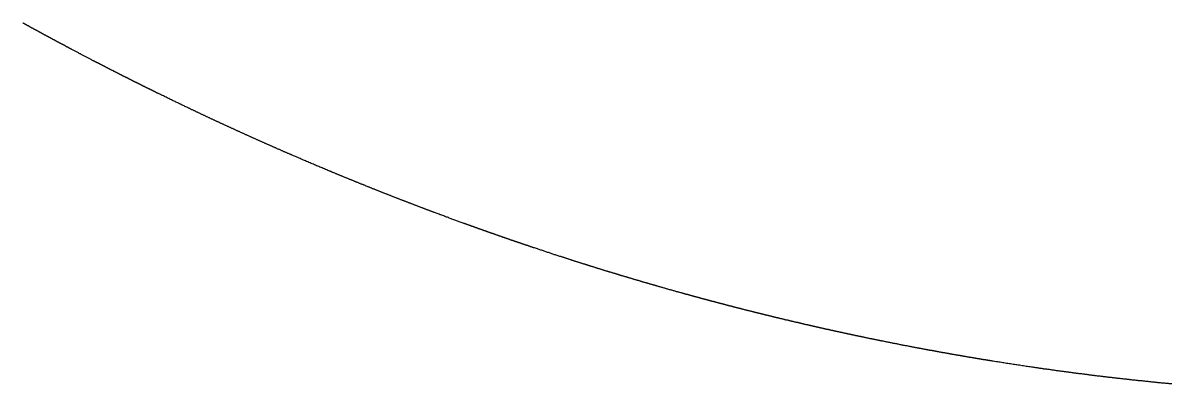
# Model space of a CAD drawing. Header units: millimetres. Extents: x 0 to 2438, y 0 to 1219.
# Drawn here: x 774.54 to 785.38, y 75.99 to 79.39 of the extents above; entities that cross this region are included whole.
import ezdxf

# ---------------------------------------------------------------- set-up
doc = ezdxf.new("R2010")
doc.units = ezdxf.units.MM
doc.layers.add('CUT', color=7, linetype='Continuous')

msp = doc.modelspace()

# ---------------------------------------------------------------- linework, layer by layer
at = {"layer": 'CUT'}
msp.add_lwpolyline([(785.385, 75.986), (785.377, 75.986), (785.369, 75.987), (785.361, 75.988), (785.352, 75.989), (785.344, 75.989), (785.336, 75.99), (785.328, 75.991), (785.319, 75.992), (785.311, 75.993), (785.303, 75.993), (785.295, 75.994), (785.286, 75.995), (785.278, 75.996), (785.27, 75.997), (785.261, 75.998), (785.253, 75.998), (785.245, 75.999), (785.237, 76), (785.228, 76.001), (785.22, 76.002), (785.212, 76.002), (785.204, 76.003), (785.195, 76.004), (785.187, 76.005), (785.179, 76.006), (785.171, 76.007), (785.162, 76.008), (785.154, 76.008), (785.146, 76.009), (785.138, 76.01), (785.129, 76.011), (785.121, 76.012), (785.113, 76.013), (785.104, 76.014), (785.096, 76.014), (785.088, 76.015), (785.08, 76.016), (785.071, 76.017), (785.063, 76.018), (785.055, 76.019), (785.047, 76.02), (785.038, 76.021), (785.03, 76.021), (785.022, 76.022), (785.014, 76.023), (785.005, 76.024), (784.997, 76.025), (784.989, 76.026), (784.981, 76.027), (784.972, 76.028), (784.964, 76.029), (784.956, 76.03), (784.948, 76.031), (784.939, 76.031), (784.931, 76.032), (784.923, 76.033), (784.915, 76.034), (784.906, 76.035), (784.898, 76.036), (784.89, 76.037), (784.882, 76.038), (784.873, 76.039), (784.865, 76.04), (784.857, 76.041), (784.849, 76.042), (784.84, 76.043), (784.832, 76.044), (784.824, 76.045), (784.816, 76.046), (784.807, 76.047), (784.799, 76.048), (784.791, 76.048), (784.783, 76.049), (784.774, 76.05), (784.766, 76.051), (784.758, 76.052), (784.75, 76.053), (784.741, 76.054), (784.733, 76.055), (784.725, 76.056), (784.717, 76.057), (784.708, 76.058), (784.7, 76.059), (784.692, 76.06), (784.684, 76.061), (784.675, 76.062), (784.667, 76.063), (784.659, 76.064), (784.651, 76.065), (784.642, 76.066), (784.634, 76.067), (784.626, 76.068), (784.618, 76.069), (784.609, 76.07), (784.601, 76.071), (784.593, 76.073), (784.585, 76.074), (784.576, 76.075), (784.568, 76.076), (784.56, 76.077), (784.552, 76.078), (784.544, 76.079), (784.535, 76.08), (784.527, 76.081), (784.519, 76.082), (784.511, 76.083), (784.502, 76.084), (784.494, 76.085), (784.486, 76.086), (784.478, 76.087), (784.469, 76.088), (784.461, 76.089), (784.453, 76.09), (784.445, 76.092), (784.436, 76.093), (784.428, 76.094), (784.42, 76.095), (784.412, 76.096), (784.404, 76.097), (784.395, 76.098), (784.387, 76.099), (784.379, 76.1), (784.371, 76.101), (784.362, 76.102), (784.354, 76.104), (784.346, 76.105), (784.338, 76.106), (784.329, 76.107), (784.321, 76.108), (784.313, 76.109), (784.305, 76.11), (784.297, 76.111), (784.288, 76.113), (784.28, 76.114), (784.272, 76.115), (784.264, 76.116), (784.255, 76.117), (784.247, 76.118), (784.239, 76.119), (784.231, 76.121), (784.222, 76.122), (784.214, 76.123), (784.206, 76.124), (784.198, 76.125), (784.19, 76.126), (784.181, 76.127), (784.173, 76.129), (784.165, 76.13), (784.157, 76.131), (784.148, 76.132), (784.14, 76.133), (784.132, 76.135), (784.123, 76.136), (784.116, 76.137), (784.108, 76.138), (784.1, 76.139), (784.092, 76.14), (784.083, 76.142), (784.072, 76.143), (784.059, 76.145), (784.047, 76.147), (784.034, 76.149), (784.021, 76.151), (784.009, 76.152), (783.996, 76.154), (783.984, 76.156), (783.972, 76.158), (783.96, 76.16), (783.948, 76.162), (783.935, 76.163), (783.923, 76.165), (783.911, 76.167), (783.898, 76.169), (783.886, 76.171), (783.874, 76.173), (783.862, 76.175), (783.849, 76.177), (783.837, 76.179), (783.825, 76.18), (783.812, 76.182), (783.8, 76.184), (783.788, 76.186), (783.776, 76.188), (783.764, 76.19), (783.752, 76.192), (783.739, 76.194), (783.725, 76.196), (783.712, 76.198), (783.699, 76.2), (783.69, 76.202), (783.683, 76.203), (783.679, 76.203), (783.676, 76.204), (783.673, 76.204), (783.67, 76.205), (783.666, 76.206), (783.662, 76.206), (783.657, 76.207), (783.653, 76.208), (783.649, 76.208), (783.645, 76.209), (783.641, 76.21), (783.637, 76.21), (783.633, 76.211), (783.629, 76.212), (783.625, 76.212), (783.621, 76.213), (783.617, 76.214), (783.612, 76.214), (783.608, 76.215), (783.604, 76.216), (783.6, 76.216), (783.596, 76.217), (783.592, 76.218), (783.588, 76.218), (783.584, 76.219), (783.58, 76.22), (783.576, 76.22), (783.572, 76.221), (783.568, 76.222), (783.564, 76.222), (783.56, 76.223), (783.556, 76.224), (783.551, 76.224), (783.547, 76.225), (783.543, 76.226), (783.539, 76.226), (783.535, 76.227), (783.531, 76.228), (783.527, 76.228), (783.523, 76.229), (783.519, 76.23), (783.515, 76.23), (783.511, 76.231), (783.507, 76.232), (783.503, 76.233), (783.499, 76.233), (783.495, 76.234), (783.49, 76.235), (783.486, 76.235), (783.482, 76.236), (783.478, 76.237), (783.474, 76.237), (783.47, 76.238), (783.466, 76.239), (783.462, 76.239), (783.458, 76.24), (783.454, 76.241), (783.45, 76.241), (783.446, 76.242), (783.442, 76.243), (783.438, 76.244), (783.434, 76.244), (783.43, 76.245), (783.426, 76.246), (783.421, 76.246), (783.417, 76.247), (783.413, 76.248), (783.409, 76.248), (783.405, 76.249), (783.401, 76.25), (783.397, 76.251), (783.393, 76.251), (783.389, 76.252), (783.385, 76.253), (783.381, 76.253), (783.377, 76.254), (783.373, 76.255), (783.369, 76.255), (783.365, 76.256), (783.361, 76.257), (783.356, 76.258), (783.352, 76.258), (783.348, 76.259), (783.344, 76.26), (783.34, 76.26), (783.336, 76.261), (783.332, 76.262), (783.328, 76.263), (783.324, 76.263), (783.32, 76.264), (783.316, 76.265), (783.312, 76.265), (783.308, 76.266), (783.304, 76.267), (783.3, 76.267), (783.296, 76.268), (783.292, 76.269), (783.287, 76.27), (783.283, 76.27), (783.279, 76.271), (783.275, 76.272), (783.271, 76.273), (783.267, 76.273), (783.263, 76.274), (783.259, 76.275), (783.255, 76.275), (783.251, 76.276), (783.247, 76.277), (783.243, 76.278), (783.239, 76.278), (783.235, 76.279), (783.231, 76.28), (783.227, 76.28), (783.223, 76.281), (783.219, 76.282), (783.214, 76.283), (783.21, 76.283), (783.206, 76.284), (783.202, 76.285), (783.198, 76.286), (783.194, 76.286), (783.19, 76.287), (783.186, 76.288), (783.182, 76.288), (783.178, 76.289), (783.174, 76.29), (783.17, 76.291), (783.166, 76.291), (783.162, 76.292), (783.158, 76.293), (783.154, 76.294), (783.15, 76.294), (783.146, 76.295), (783.141, 76.296), (783.137, 76.297), (783.133, 76.297), (783.129, 76.298), (783.125, 76.299), (783.121, 76.3), (783.117, 76.3), (783.113, 76.301), (783.109, 76.302), (783.105, 76.303), (783.101, 76.303), (783.097, 76.304), (783.093, 76.305), (783.089, 76.306), (783.085, 76.306), (783.081, 76.307), (783.077, 76.308), (783.073, 76.309), (783.069, 76.309), (783.064, 76.31), (783.06, 76.311), (783.056, 76.312), (783.052, 76.312), (783.048, 76.313), (783.044, 76.314), (783.04, 76.315), (783.036, 76.315), (783.032, 76.316), (783.028, 76.317), (783.024, 76.318), (783.02, 76.318), (783.016, 76.319), (783.012, 76.32), (783.008, 76.321), (783.004, 76.321), (783, 76.322), (782.996, 76.323), (782.992, 76.324), (782.988, 76.324), (782.983, 76.325), (782.979, 76.326), (782.975, 76.327), (782.971, 76.327), (782.967, 76.328), (782.963, 76.329), (782.959, 76.33), (782.955, 76.331), (782.951, 76.331), (782.947, 76.332), (782.943, 76.333), (782.939, 76.334), (782.935, 76.334), (782.931, 76.335), (782.927, 76.336), (782.923, 76.337), (782.92, 76.337), (782.916, 76.338), (782.911, 76.339), (782.904, 76.34), (782.896, 76.342), (782.887, 76.344), (782.878, 76.345), (782.869, 76.347), (782.861, 76.349), (782.853, 76.35), (782.845, 76.352), (782.837, 76.353), (782.829, 76.355), (782.82, 76.356), (782.812, 76.358), (782.804, 76.36), (782.796, 76.361), (782.788, 76.363), (782.779, 76.364), (782.771, 76.366), (782.763, 76.368), (782.755, 76.369), (782.747, 76.371), (782.738, 76.373), (782.73, 76.374), (782.722, 76.376), (782.714, 76.377), (782.706, 76.379), (782.698, 76.381), (782.689, 76.382), (782.681, 76.384), (782.672, 76.386), (782.663, 76.388), (782.655, 76.389), (782.648, 76.391), (782.643, 76.392), (782.639, 76.393), (782.635, 76.393), (782.632, 76.394), (782.628, 76.395), (782.624, 76.396), (782.619, 76.396), (782.615, 76.397), (782.611, 76.398), (782.607, 76.399), (782.602, 76.4), (782.598, 76.401), (782.594, 76.402), (782.59, 76.402), (782.586, 76.403), (782.582, 76.404), (782.578, 76.405), (782.573, 76.406), (782.569, 76.407), (782.565, 76.408), (782.561, 76.408), (782.557, 76.409), (782.553, 76.41), (782.549, 76.411), (782.544, 76.412), (782.54, 76.413), (782.536, 76.413), (782.532, 76.414), (782.528, 76.415), (782.524, 76.416), (782.519, 76.417), (782.515, 76.418), (782.511, 76.419), (782.507, 76.419), (782.503, 76.42), (782.499, 76.421), (782.495, 76.422), (782.49, 76.423), (782.486, 76.424), (782.482, 76.425), (782.478, 76.426), (782.474, 76.426), (782.47, 76.427), (782.466, 76.428), (782.461, 76.429), (782.457, 76.43), (782.453, 76.431), (782.449, 76.432), (782.445, 76.432), (782.441, 76.433), (782.437, 76.434), (782.432, 76.435), (782.428, 76.436), (782.424, 76.437), (782.42, 76.438), (782.416, 76.439), (782.412, 76.439), (782.407, 76.44), (782.403, 76.441), (782.399, 76.442), (782.395, 76.443), (782.391, 76.444), (782.387, 76.445), (782.383, 76.446), (782.378, 76.446), (782.374, 76.447), (782.37, 76.448), (782.366, 76.449), (782.362, 76.45), (782.358, 76.451), (782.354, 76.452), (782.349, 76.453), (782.345, 76.454), (782.341, 76.454), (782.337, 76.455), (782.333, 76.456), (782.329, 76.457), (782.325, 76.458), (782.32, 76.459), (782.316, 76.46), (782.312, 76.461), (782.308, 76.462), (782.304, 76.462), (782.3, 76.463), (782.296, 76.464), (782.291, 76.465), (782.287, 76.466), (782.283, 76.467), (782.279, 76.468), (782.275, 76.469), (782.271, 76.47), (782.267, 76.471), (782.262, 76.471), (782.258, 76.472), (782.254, 76.473), (782.25, 76.474), (782.246, 76.475), (782.242, 76.476), (782.238, 76.477), (782.233, 76.478), (782.229, 76.479), (782.225, 76.48), (782.221, 76.48), (782.217, 76.481), (782.213, 76.482), (782.209, 76.483), (782.204, 76.484), (782.2, 76.485), (782.196, 76.486), (782.192, 76.487), (782.188, 76.488), (782.184, 76.489), (782.18, 76.49), (782.176, 76.49), (782.171, 76.491), (782.167, 76.492), (782.163, 76.493), (782.159, 76.494), (782.155, 76.495), (782.151, 76.496), (782.147, 76.497), (782.142, 76.498), (782.138, 76.499), (782.134, 76.5), (782.13, 76.501), (782.126, 76.501), (782.122, 76.502), (782.118, 76.503), (782.113, 76.504), (782.109, 76.505), (782.105, 76.506), (782.101, 76.507), (782.097, 76.508), (782.093, 76.509), (782.089, 76.51), (782.085, 76.511), (782.08, 76.512), (782.076, 76.513), (782.072, 76.513), (782.068, 76.514), (782.064, 76.515), (782.06, 76.516), (782.056, 76.517), (782.051, 76.518), (782.047, 76.519), (782.043, 76.52), (782.039, 76.521), (782.035, 76.522), (782.031, 76.523), (782.027, 76.524), (782.023, 76.525), (782.018, 76.526), (782.014, 76.527), (782.01, 76.527), (782.006, 76.528), (782.002, 76.529), (781.998, 76.53), (781.994, 76.531), (781.989, 76.532), (781.985, 76.533), (781.981, 76.534), (781.977, 76.535), (781.973, 76.536), (781.969, 76.537), (781.965, 76.538), (781.961, 76.539), (781.956, 76.54), (781.952, 76.541), (781.948, 76.542), (781.944, 76.543), (781.94, 76.543), (781.936, 76.544), (781.932, 76.545), (781.927, 76.546), (781.923, 76.547), (781.919, 76.548), (781.915, 76.549), (781.911, 76.55), (781.907, 76.551), (781.903, 76.552), (781.899, 76.553), (781.894, 76.554), (781.89, 76.555), (781.886, 76.556), (781.882, 76.557), (781.878, 76.558), (781.874, 76.559), (781.87, 76.56), (781.866, 76.561), (781.862, 76.562), (781.858, 76.562), (781.853, 76.564), (781.848, 76.565), (781.843, 76.566), (781.837, 76.567), (781.831, 76.569), (781.826, 76.57), (781.82, 76.571), (781.815, 76.573), (781.809, 76.574), (781.804, 76.575), (781.798, 76.576), (781.793, 76.578), (781.787, 76.579), (781.782, 76.58), (781.776, 76.582), (781.771, 76.583), (781.765, 76.584), (781.76, 76.586), (781.754, 76.587), (781.749, 76.588), (781.743, 76.589), (781.738, 76.591), (781.732, 76.592), (781.727, 76.593), (781.721, 76.595), (781.716, 76.596), (781.711, 76.597), (781.705, 76.599), (781.699, 76.6), (781.693, 76.601), (781.687, 76.603), (781.682, 76.604), (781.677, 76.605), (781.675, 76.606), (781.673, 76.606), (781.673, 76.606), (781.672, 76.607), (781.671, 76.607), (781.67, 76.607), (781.668, 76.607), (781.666, 76.608), (781.665, 76.608), (781.664, 76.609), (781.662, 76.609), (781.661, 76.609), (781.66, 76.609), (781.658, 76.61), (781.657, 76.61), (781.655, 76.61), (781.654, 76.611), (781.653, 76.611), (781.651, 76.611), (781.65, 76.612), (781.649, 76.612), (781.647, 76.612), (781.646, 76.613), (781.645, 76.613), (781.643, 76.613), (781.642, 76.614), (781.64, 76.614), (781.639, 76.614), (781.638, 76.615), (781.636, 76.615), (781.635, 76.615), (781.634, 76.616), (781.632, 76.616), (781.631, 76.616), (781.629, 76.617), (781.628, 76.617), (781.627, 76.617), (781.625, 76.618), (781.624, 76.618), (781.623, 76.618), (781.621, 76.619), (781.62, 76.619), (781.619, 76.619), (781.617, 76.62), (781.616, 76.62), (781.614, 76.62), (781.613, 76.621), (781.612, 76.621), (781.61, 76.621), (781.609, 76.622), (781.608, 76.622), (781.606, 76.622), (781.605, 76.623), (781.603, 76.623), (781.602, 76.623), (781.601, 76.624), (781.599, 76.624), (781.598, 76.624), (781.597, 76.625), (781.595, 76.625), (781.594, 76.625), (781.593, 76.626), (781.591, 76.626), (781.59, 76.626), (781.588, 76.627), (781.587, 76.627), (781.586, 76.627), (781.584, 76.628), (781.583, 76.628), (781.582, 76.628), (781.58, 76.629), (781.579, 76.629), (781.577, 76.629), (781.576, 76.63), (781.575, 76.63), (781.573, 76.63), (781.572, 76.631), (781.571, 76.631), (781.569, 76.631), (781.568, 76.632), (781.567, 76.632), (781.565, 76.632), (781.564, 76.633), (781.562, 76.633), (781.561, 76.633), (781.56, 76.634), (781.558, 76.634), (781.557, 76.634), (781.556, 76.635), (781.554, 76.635), (781.553, 76.635), (781.551, 76.636), (781.55, 76.636), (781.549, 76.636), (781.547, 76.637), (781.546, 76.637), (781.545, 76.637), (781.543, 76.638), (781.542, 76.638), (781.541, 76.638), (781.539, 76.639), (781.538, 76.639), (781.536, 76.639), (781.535, 76.64), (781.534, 76.64), (781.532, 76.64), (781.531, 76.641), (781.53, 76.641), (781.528, 76.641), (781.527, 76.642), (781.525, 76.642), (781.524, 76.642), (781.523, 76.643), (781.521, 76.643), (781.52, 76.643), (781.519, 76.644), (781.517, 76.644), (781.516, 76.645), (781.515, 76.645), (781.513, 76.645), (781.512, 76.646), (781.51, 76.646), (781.509, 76.646), (781.508, 76.647), (781.506, 76.647), (781.505, 76.647), (781.504, 76.648), (781.502, 76.648), (781.501, 76.648), (781.499, 76.649), (781.498, 76.649), (781.497, 76.649), (781.495, 76.65), (781.494, 76.65), (781.493, 76.65), (781.491, 76.651), (781.49, 76.651), (781.489, 76.651), (781.487, 76.652), (781.486, 76.652), (781.484, 76.652), (781.483, 76.653), (781.482, 76.653), (781.48, 76.653), (781.479, 76.654), (781.478, 76.654), (781.476, 76.654), (781.475, 76.655), (781.474, 76.655), (781.472, 76.655), (781.471, 76.656), (781.469, 76.656), (781.468, 76.656), (781.467, 76.657), (781.465, 76.657), (781.464, 76.657), (781.463, 76.658), (781.461, 76.658), (781.46, 76.658), (781.458, 76.659), (781.457, 76.659), (781.456, 76.659), (781.454, 76.66), (781.453, 76.66), (781.452, 76.66), (781.45, 76.661), (781.449, 76.661), (781.448, 76.661), (781.446, 76.662), (781.445, 76.662), (781.443, 76.662), (781.442, 76.663), (781.441, 76.663), (781.439, 76.664), (781.438, 76.664), (781.437, 76.664), (781.435, 76.665), (781.434, 76.665), (781.433, 76.665), (781.431, 76.666), (781.43, 76.666), (781.428, 76.666), (781.427, 76.667), (781.426, 76.667), (781.424, 76.667), (781.423, 76.668), (781.421, 76.668), (781.42, 76.668), (781.419, 76.669), (781.418, 76.669), (781.417, 76.669), (781.415, 76.67), (781.412, 76.67), (781.407, 76.672), (781.403, 76.673), (781.398, 76.674), (781.394, 76.675), (781.39, 76.676), (781.386, 76.677), (781.382, 76.678), (781.378, 76.679), (781.374, 76.68), (781.37, 76.681), (781.366, 76.682), (781.362, 76.683), (781.357, 76.684), (781.353, 76.685), (781.349, 76.686), (781.345, 76.687), (781.341, 76.688), (781.337, 76.689), (781.333, 76.69), (781.329, 76.691), (781.325, 76.692), (781.321, 76.693), (781.317, 76.694), (781.313, 76.696), (781.308, 76.697), (781.304, 76.698), (781.3, 76.699), (781.296, 76.7), (781.292, 76.701), (781.288, 76.702), (781.284, 76.703), (781.281, 76.704), (781.278, 76.704), (781.275, 76.705), (781.273, 76.706), (781.27, 76.706), (781.268, 76.707), (781.265, 76.708), (781.262, 76.708), (781.259, 76.709), (781.257, 76.71), (781.254, 76.711), (781.251, 76.711), (781.248, 76.712), (781.246, 76.713), (781.243, 76.713), (781.24, 76.714), (781.238, 76.715), (781.235, 76.715), (781.232, 76.716), (781.229, 76.717), (781.227, 76.718), (781.224, 76.718), (781.221, 76.719), (781.218, 76.72), (781.216, 76.72), (781.213, 76.721), (781.21, 76.722), (781.208, 76.722), (781.205, 76.723), (781.202, 76.724), (781.199, 76.725), (781.197, 76.725), (781.194, 76.726), (781.191, 76.727), (781.189, 76.727), (781.186, 76.728), (781.183, 76.729), (781.18, 76.73), (781.178, 76.73), (781.175, 76.731), (781.172, 76.732), (781.17, 76.732), (781.167, 76.733), (781.164, 76.734), (781.161, 76.735), (781.159, 76.735), (781.156, 76.736), (781.153, 76.737), (781.15, 76.737), (781.148, 76.738), (781.145, 76.739), (781.142, 76.74), (781.14, 76.74), (781.137, 76.741), (781.134, 76.742), (781.131, 76.742), (781.129, 76.743), (781.126, 76.744), (781.123, 76.744), (781.121, 76.745), (781.118, 76.746), (781.115, 76.747), (781.112, 76.747), (781.11, 76.748), (781.107, 76.749), (781.104, 76.75), (781.102, 76.75), (781.099, 76.751), (781.096, 76.752), (781.093, 76.752), (781.091, 76.753), (781.088, 76.754), (781.085, 76.755), (781.082, 76.755), (781.08, 76.756), (781.077, 76.757), (781.074, 76.757), (781.072, 76.758), (781.069, 76.759), (781.066, 76.76), (781.063, 76.76), (781.061, 76.761), (781.058, 76.762), (781.055, 76.762), (781.053, 76.763), (781.05, 76.764), (781.047, 76.765), (781.044, 76.765), (781.042, 76.766), (781.039, 76.767), (781.036, 76.767), (781.034, 76.768), (781.031, 76.769), (781.028, 76.77), (781.025, 76.77), (781.023, 76.771), (781.02, 76.772), (781.017, 76.773), (781.015, 76.773), (781.012, 76.774), (781.009, 76.775), (781.006, 76.775), (781.004, 76.776), (781.001, 76.777), (780.998, 76.778), (780.996, 76.778), (780.993, 76.779), (780.99, 76.78), (780.987, 76.781), (780.985, 76.781), (780.982, 76.782), (780.979, 76.783), (780.977, 76.783), (780.974, 76.784), (780.971, 76.785), (780.968, 76.786), (780.966, 76.786), (780.963, 76.787), (780.96, 76.788), (780.958, 76.789), (780.955, 76.789), (780.952, 76.79), (780.949, 76.791), (780.947, 76.792), (780.944, 76.792), (780.941, 76.793), (780.939, 76.794), (780.936, 76.794), (780.933, 76.795), (780.93, 76.796), (780.928, 76.797), (780.925, 76.797), (780.922, 76.798), (780.92, 76.799), (780.917, 76.8), (780.914, 76.8), (780.911, 76.801), (780.909, 76.802), (780.906, 76.803), (780.903, 76.803), (780.901, 76.804), (780.898, 76.805), (780.895, 76.805), (780.892, 76.806), (780.89, 76.807), (780.887, 76.808), (780.884, 76.808), (780.882, 76.809), (780.879, 76.81), (780.876, 76.811), (780.873, 76.811), (780.871, 76.812), (780.868, 76.813), (780.865, 76.814), (780.863, 76.814), (780.86, 76.815), (780.857, 76.816), (780.854, 76.817), (780.852, 76.817), (780.849, 76.818), (780.846, 76.819), (780.844, 76.82), (780.841, 76.82), (780.838, 76.821), (780.835, 76.822), (780.833, 76.822), (780.83, 76.823), (780.827, 76.824), (780.825, 76.825), (780.822, 76.825), (780.819, 76.826), (780.816, 76.827), (780.814, 76.828), (780.811, 76.828), (780.808, 76.829), (780.806, 76.83), (780.803, 76.831), (780.8, 76.831), (780.797, 76.832), (780.795, 76.833), (780.792, 76.834), (780.789, 76.834), (780.787, 76.835), (780.784, 76.836), (780.781, 76.837), (780.778, 76.838), (780.775, 76.838), (780.773, 76.839), (780.771, 76.839), (780.769, 76.84), (780.766, 76.841), (780.762, 76.842), (780.756, 76.844), (780.749, 76.846), (780.741, 76.848), (780.732, 76.85), (780.725, 76.852), (780.717, 76.854), (780.71, 76.856), (780.703, 76.858), (780.695, 76.861), (780.688, 76.863), (780.68, 76.865), (780.673, 76.867), (780.665, 76.869), (780.658, 76.871), (780.651, 76.873), (780.643, 76.875), (780.636, 76.877), (780.628, 76.879), (780.621, 76.881), (780.613, 76.884), (780.606, 76.886), (780.599, 76.888), (780.591, 76.89), (780.584, 76.892), (780.576, 76.894), (780.569, 76.896), (780.562, 76.898), (780.554, 76.901), (780.546, 76.903), (780.538, 76.905), (780.531, 76.907), (780.524, 76.909), (780.519, 76.911), (780.514, 76.912), (780.51, 76.913), (780.505, 76.914), (780.501, 76.916), (780.496, 76.917), (780.491, 76.918), (780.487, 76.92), (780.482, 76.921), (780.477, 76.923), (780.472, 76.924), (780.468, 76.925), (780.463, 76.927), (780.458, 76.928), (780.454, 76.929), (780.449, 76.931), (780.444, 76.932), (780.439, 76.934), (780.435, 76.935), (780.43, 76.936), (780.425, 76.938), (780.421, 76.939), (780.416, 76.94), (780.411, 76.942), (780.406, 76.943), (780.402, 76.944), (780.397, 76.946), (780.392, 76.947), (780.388, 76.949), (780.383, 76.95), (780.378, 76.951), (780.373, 76.953), (780.369, 76.954), (780.364, 76.956), (780.359, 76.957), (780.355, 76.958), (780.35, 76.96), (780.345, 76.961), (780.34, 76.962), (780.336, 76.964), (780.331, 76.965), (780.326, 76.967), (780.322, 76.968), (780.317, 76.969), (780.312, 76.971), (780.307, 76.972), (780.303, 76.974), (780.298, 76.975), (780.293, 76.976), (780.289, 76.978), (780.284, 76.979), (780.279, 76.981), (780.274, 76.982), (780.27, 76.983), (780.265, 76.985), (780.26, 76.986), (780.256, 76.988), (780.251, 76.989), (780.246, 76.99), (780.242, 76.992), (780.237, 76.993), (780.232, 76.995), (780.227, 76.996), (780.223, 76.997), (780.218, 76.999), (780.213, 77), (780.209, 77.002), (780.204, 77.003), (780.199, 77.004), (780.194, 77.006), (780.19, 77.007), (780.185, 77.009), (780.18, 77.01), (780.176, 77.011), (780.171, 77.013), (780.166, 77.014), (780.162, 77.016), (780.157, 77.017), (780.152, 77.019), (780.147, 77.02), (780.143, 77.021), (780.138, 77.023), (780.133, 77.024), (780.129, 77.026), (780.124, 77.027), (780.119, 77.029), (780.115, 77.03), (780.11, 77.031), (780.105, 77.033), (780.1, 77.034), (780.096, 77.036), (780.091, 77.037), (780.086, 77.039), (780.082, 77.04), (780.077, 77.041), (780.072, 77.043), (780.068, 77.044), (780.063, 77.046), (780.058, 77.047), (780.053, 77.049), (780.049, 77.05), (780.044, 77.051), (780.039, 77.053), (780.035, 77.054), (780.03, 77.056), (780.025, 77.057), (780.021, 77.059), (780.016, 77.06), (780.011, 77.062), (780.006, 77.063), (780.002, 77.064), (779.997, 77.066), (779.992, 77.067), (779.988, 77.069), (779.983, 77.07), (779.978, 77.072), (779.974, 77.073), (779.969, 77.075), (779.964, 77.076), (779.96, 77.077), (779.955, 77.079), (779.95, 77.08), (779.945, 77.082), (779.941, 77.083), (779.936, 77.085), (779.931, 77.086), (779.927, 77.088), (779.922, 77.089), (779.917, 77.091), (779.913, 77.092), (779.908, 77.094), (779.903, 77.095), (779.899, 77.096), (779.894, 77.098), (779.889, 77.099), (779.885, 77.101), (779.88, 77.102), (779.875, 77.104), (779.87, 77.105), (779.866, 77.107), (779.861, 77.108), (779.856, 77.11), (779.852, 77.111), (779.847, 77.113), (779.842, 77.114), (779.838, 77.116), (779.833, 77.117), (779.828, 77.119), (779.824, 77.12), (779.819, 77.121), (779.814, 77.123), (779.81, 77.124), (779.805, 77.126), (779.8, 77.127), (779.796, 77.129), (779.791, 77.13), (779.786, 77.132), (779.781, 77.133), (779.777, 77.135), (779.772, 77.136), (779.767, 77.138), (779.763, 77.139), (779.758, 77.141), (779.753, 77.142), (779.749, 77.144), (779.744, 77.145), (779.739, 77.147), (779.735, 77.148), (779.73, 77.15), (779.725, 77.151), (779.721, 77.153), (779.716, 77.154), (779.711, 77.156), (779.707, 77.157), (779.702, 77.159), (779.697, 77.16), (779.693, 77.162), (779.688, 77.163), (779.683, 77.165), (779.679, 77.166), (779.674, 77.168), (779.669, 77.169), (779.665, 77.171), (779.66, 77.172), (779.655, 77.174), (779.65, 77.175), (779.646, 77.177), (779.641, 77.178), (779.637, 77.18), (779.633, 77.181), (779.628, 77.182), (779.622, 77.184), (779.615, 77.187), (779.607, 77.189), (779.599, 77.192), (779.59, 77.195), (779.581, 77.198), (779.573, 77.2), (779.565, 77.203), (779.557, 77.205), (779.549, 77.208), (779.541, 77.211), (779.533, 77.213), (779.525, 77.216), (779.517, 77.219), (779.509, 77.221), (779.5, 77.224), (779.492, 77.227), (779.484, 77.229), (779.476, 77.232), (779.468, 77.235), (779.46, 77.237), (779.452, 77.24), (779.443, 77.243), (779.435, 77.246), (779.427, 77.248), (779.419, 77.251), (779.412, 77.253), (779.403, 77.256), (779.395, 77.259), (779.386, 77.262), (779.377, 77.265), (779.369, 77.268), (779.362, 77.27), (779.358, 77.271), (779.354, 77.273), (779.351, 77.274), (779.349, 77.274), (779.346, 77.275), (779.342, 77.277), (779.338, 77.278), (779.335, 77.279), (779.331, 77.28), (779.328, 77.281), (779.324, 77.283), (779.321, 77.284), (779.318, 77.285), (779.314, 77.286), (779.311, 77.287), (779.307, 77.288), (779.304, 77.29), (779.3, 77.291), (779.297, 77.292), (779.293, 77.293), (779.29, 77.294), (779.286, 77.295), (779.283, 77.296), (779.28, 77.298), (779.276, 77.299), (779.273, 77.3), (779.269, 77.301), (779.266, 77.302), (779.262, 77.303), (779.259, 77.305), (779.255, 77.306), (779.252, 77.307), (779.249, 77.308), (779.245, 77.309), (779.242, 77.311), (779.238, 77.312), (779.235, 77.313), (779.231, 77.314), (779.228, 77.315), (779.224, 77.316), (779.221, 77.318), (779.218, 77.319), (779.214, 77.32), (779.211, 77.321), (779.207, 77.322), (779.204, 77.323), (779.2, 77.325), (779.197, 77.326), (779.193, 77.327), (779.19, 77.328), (779.186, 77.329), (779.183, 77.33), (779.18, 77.332), (779.176, 77.333), (779.173, 77.334), (779.169, 77.335), (779.166, 77.336), (779.162, 77.338), (779.159, 77.339), (779.155, 77.34), (779.152, 77.341), (779.149, 77.342), (779.145, 77.343), (779.142, 77.345), (779.138, 77.346), (779.135, 77.347), (779.131, 77.348), (779.128, 77.349), (779.124, 77.351), (779.121, 77.352), (779.118, 77.353), (779.114, 77.354), (779.111, 77.355), (779.107, 77.357), (779.104, 77.358), (779.1, 77.359), (779.097, 77.36), (779.093, 77.361), (779.09, 77.362), (779.087, 77.364), (779.083, 77.365), (779.08, 77.366), (779.076, 77.367), (779.073, 77.368), (779.069, 77.37), (779.066, 77.371), (779.062, 77.372), (779.059, 77.373), (779.056, 77.374), (779.052, 77.376), (779.049, 77.377), (779.045, 77.378), (779.042, 77.379), (779.038, 77.38), (779.035, 77.382), (779.032, 77.383), (779.028, 77.384), (779.025, 77.385), (779.021, 77.386), (779.018, 77.388), (779.014, 77.389), (779.011, 77.39), (779.007, 77.391), (779.004, 77.392), (779.001, 77.394), (778.997, 77.395), (778.994, 77.396), (778.99, 77.397), (778.987, 77.398), (778.983, 77.4), (778.98, 77.401), (778.977, 77.402), (778.973, 77.403), (778.97, 77.404), (778.966, 77.406), (778.963, 77.407), (778.959, 77.408), (778.956, 77.409), (778.952, 77.41), (778.949, 77.412), (778.946, 77.413), (778.942, 77.414), (778.939, 77.415), (778.935, 77.416), (778.932, 77.418), (778.928, 77.419), (778.925, 77.42), (778.922, 77.421), (778.918, 77.422), (778.915, 77.424), (778.911, 77.425), (778.908, 77.426), (778.904, 77.427), (778.901, 77.429), (778.898, 77.43), (778.894, 77.431), (778.891, 77.432), (778.887, 77.433), (778.884, 77.435), (778.88, 77.436), (778.877, 77.437), (778.873, 77.438), (778.87, 77.44), (778.867, 77.441), (778.863, 77.442), (778.86, 77.443), (778.856, 77.444), (778.853, 77.446), (778.849, 77.447), (778.846, 77.448), (778.843, 77.449), (778.839, 77.45), (778.836, 77.452), (778.832, 77.453), (778.829, 77.454), (778.825, 77.455), (778.822, 77.457), (778.819, 77.458), (778.815, 77.459), (778.812, 77.46), (778.808, 77.462), (778.805, 77.463), (778.801, 77.464), (778.798, 77.465), (778.795, 77.466), (778.791, 77.468), (778.788, 77.469), (778.784, 77.47), (778.781, 77.471), (778.777, 77.473), (778.774, 77.474), (778.771, 77.475), (778.767, 77.476), (778.764, 77.477), (778.76, 77.479), (778.757, 77.48), (778.753, 77.481), (778.75, 77.482), (778.747, 77.484), (778.743, 77.485), (778.74, 77.486), (778.736, 77.487), (778.733, 77.489), (778.729, 77.49), (778.726, 77.491), (778.722, 77.492), (778.719, 77.494), (778.716, 77.495), (778.713, 77.496), (778.711, 77.497), (778.707, 77.498), (778.702, 77.5), (778.695, 77.502), (778.686, 77.505), (778.677, 77.509), (778.667, 77.512), (778.658, 77.516), (778.65, 77.519), (778.641, 77.522), (778.633, 77.525), (778.624, 77.528), (778.615, 77.531), (778.607, 77.534), (778.598, 77.538), (778.589, 77.541), (778.581, 77.544), (778.572, 77.547), (778.563, 77.55), (778.555, 77.554), (778.546, 77.557), (778.537, 77.56), (778.529, 77.563), (778.52, 77.566), (778.511, 77.57), (778.503, 77.573), (778.494, 77.576), (778.485, 77.579), (778.477, 77.582), (778.468, 77.586), (778.459, 77.589), (778.45, 77.592), (778.441, 77.596), (778.432, 77.599), (778.425, 77.602), (778.418, 77.604), (778.413, 77.606), (778.408, 77.608), (778.404, 77.61), (778.399, 77.611), (778.394, 77.613), (778.388, 77.615), (778.383, 77.617), (778.377, 77.619), (778.372, 77.621), (778.367, 77.623), (778.362, 77.625), (778.357, 77.627), (778.351, 77.629), (778.346, 77.631), (778.341, 77.633), (778.336, 77.635), (778.33, 77.637), (778.325, 77.639), (778.32, 77.641), (778.315, 77.643), (778.31, 77.645), (778.304, 77.647), (778.299, 77.649), (778.294, 77.651), (778.289, 77.653), (778.283, 77.655), (778.278, 77.657), (778.273, 77.659), (778.268, 77.661), (778.262, 77.663), (778.257, 77.665), (778.252, 77.667), (778.247, 77.669), (778.242, 77.671), (778.236, 77.673), (778.231, 77.675), (778.226, 77.677), (778.221, 77.679), (778.215, 77.681), (778.21, 77.683), (778.205, 77.685), (778.2, 77.687), (778.195, 77.689), (778.189, 77.691), (778.184, 77.693), (778.179, 77.695), (778.174, 77.697), (778.168, 77.699), (778.163, 77.701), (778.158, 77.703), (778.153, 77.705), (778.148, 77.707), (778.142, 77.709), (778.137, 77.711), (778.132, 77.713), (778.127, 77.715), (778.121, 77.717), (778.116, 77.719), (778.111, 77.721), (778.106, 77.723), (778.101, 77.725), (778.095, 77.727), (778.09, 77.729), (778.085, 77.731), (778.08, 77.733), (778.075, 77.735), (778.069, 77.737), (778.064, 77.739), (778.059, 77.741), (778.054, 77.743), (778.048, 77.745), (778.043, 77.747), (778.038, 77.749), (778.033, 77.751), (778.028, 77.753), (778.022, 77.755), (778.017, 77.758), (778.012, 77.76), (778.007, 77.762), (778.002, 77.764), (777.996, 77.766), (777.991, 77.768), (777.986, 77.77), (777.981, 77.772), (777.976, 77.774), (777.97, 77.776), (777.965, 77.778), (777.96, 77.78), (777.955, 77.782), (777.95, 77.784), (777.944, 77.786), (777.939, 77.788), (777.934, 77.79), (777.929, 77.792), (777.923, 77.794), (777.918, 77.796), (777.913, 77.798), (777.908, 77.801), (777.903, 77.803), (777.897, 77.805), (777.892, 77.807), (777.887, 77.809), (777.882, 77.811), (777.877, 77.813), (777.871, 77.815), (777.866, 77.817), (777.861, 77.819), (777.856, 77.821), (777.851, 77.823), (777.846, 77.825), (777.84, 77.827), (777.835, 77.829), (777.83, 77.832), (777.825, 77.834), (777.82, 77.836), (777.814, 77.838), (777.809, 77.84), (777.804, 77.842), (777.799, 77.844), (777.794, 77.846), (777.788, 77.848), (777.783, 77.85), (777.778, 77.852), (777.773, 77.854), (777.768, 77.856), (777.762, 77.859), (777.757, 77.861), (777.752, 77.863), (777.747, 77.865), (777.742, 77.867), (777.736, 77.869), (777.731, 77.871), (777.726, 77.873), (777.721, 77.875), (777.716, 77.877), (777.711, 77.879), (777.705, 77.882), (777.7, 77.884), (777.695, 77.886), (777.69, 77.888), (777.685, 77.89), (777.679, 77.892), (777.674, 77.894), (777.669, 77.896), (777.664, 77.898), (777.659, 77.9), (777.654, 77.903), (777.648, 77.905), (777.643, 77.907), (777.638, 77.909), (777.633, 77.911), (777.628, 77.913), (777.622, 77.915), (777.617, 77.917), (777.612, 77.919), (777.607, 77.922), (777.602, 77.924), (777.597, 77.926), (777.591, 77.928), (777.586, 77.93), (777.581, 77.932), (777.576, 77.934), (777.571, 77.936), (777.566, 77.939), (777.56, 77.941), (777.555, 77.943), (777.55, 77.945), (777.545, 77.947), (777.54, 77.949), (777.534, 77.951), (777.529, 77.953), (777.524, 77.956), (777.519, 77.958), (777.514, 77.96), (777.509, 77.962), (777.503, 77.964), (777.498, 77.966), (777.493, 77.968), (777.488, 77.971), (777.483, 77.973), (777.478, 77.975), (777.473, 77.977), (777.467, 77.979), (777.462, 77.981), (777.456, 77.984), (777.451, 77.986), (777.447, 77.988), (777.442, 77.989), (777.438, 77.991), (777.433, 77.993), (777.426, 77.996), (777.417, 78), (777.407, 78.004), (777.396, 78.009), (777.384, 78.014), (777.373, 78.018), (777.363, 78.023), (777.353, 78.027), (777.342, 78.031), (777.332, 78.036), (777.322, 78.04), (777.311, 78.044), (777.301, 78.049), (777.29, 78.053), (777.28, 78.058), (777.269, 78.062), (777.259, 78.066), (777.249, 78.071), (777.238, 78.075), (777.228, 78.08), (777.217, 78.084), (777.207, 78.089), (777.196, 78.093), (777.186, 78.097), (777.176, 78.102), (777.166, 78.106), (777.155, 78.111), (777.145, 78.115), (777.134, 78.12), (777.123, 78.125), (777.112, 78.129), (777.101, 78.134), (777.093, 78.138), (777.086, 78.141), (777.08, 78.143), (777.076, 78.145), (777.072, 78.147), (777.067, 78.149), (777.062, 78.151), (777.056, 78.153), (777.051, 78.156), (777.045, 78.158), (777.04, 78.16), (777.035, 78.163), (777.03, 78.165), (777.024, 78.167), (777.019, 78.169), (777.014, 78.172), (777.009, 78.174), (777.003, 78.176), (776.998, 78.179), (776.993, 78.181), (776.988, 78.183), (776.982, 78.185), (776.977, 78.188), (776.972, 78.19), (776.967, 78.192), (776.961, 78.195), (776.956, 78.197), (776.951, 78.199), (776.946, 78.201), (776.94, 78.204), (776.935, 78.206), (776.93, 78.208), (776.925, 78.211), (776.919, 78.213), (776.914, 78.215), (776.909, 78.218), (776.904, 78.22), (776.899, 78.222), (776.893, 78.224), (776.888, 78.227), (776.883, 78.229), (776.878, 78.231), (776.872, 78.234), (776.867, 78.236), (776.862, 78.238), (776.857, 78.241), (776.851, 78.243), (776.846, 78.245), (776.841, 78.248), (776.836, 78.25), (776.83, 78.252), (776.825, 78.254), (776.82, 78.257), (776.815, 78.259), (776.81, 78.261), (776.804, 78.264), (776.799, 78.266), (776.794, 78.268), (776.789, 78.271), (776.783, 78.273), (776.778, 78.275), (776.773, 78.278), (776.768, 78.28), (776.763, 78.282), (776.757, 78.285), (776.752, 78.287), (776.747, 78.289), (776.742, 78.292), (776.736, 78.294), (776.731, 78.296), (776.726, 78.299), (776.721, 78.301), (776.716, 78.303), (776.71, 78.306), (776.705, 78.308), (776.7, 78.31), (776.695, 78.313), (776.689, 78.315), (776.684, 78.317), (776.679, 78.32), (776.674, 78.322), (776.669, 78.324), (776.663, 78.327), (776.658, 78.329), (776.653, 78.332), (776.648, 78.334), (776.642, 78.336), (776.637, 78.339), (776.632, 78.341), (776.627, 78.343), (776.622, 78.346), (776.616, 78.348), (776.611, 78.35), (776.606, 78.353), (776.601, 78.355), (776.596, 78.357), (776.59, 78.36), (776.585, 78.362), (776.58, 78.365), (776.575, 78.367), (776.569, 78.369), (776.564, 78.372), (776.559, 78.374), (776.554, 78.376), (776.549, 78.379), (776.543, 78.381), (776.538, 78.384), (776.533, 78.386), (776.528, 78.388), (776.523, 78.391), (776.517, 78.393), (776.512, 78.395), (776.507, 78.398), (776.502, 78.4), (776.497, 78.403), (776.491, 78.405), (776.486, 78.407), (776.481, 78.41), (776.476, 78.412), (776.471, 78.414), (776.465, 78.417), (776.46, 78.419), (776.455, 78.422), (776.45, 78.424), (776.445, 78.426), (776.439, 78.429), (776.434, 78.431), (776.429, 78.434), (776.424, 78.436), (776.419, 78.438), (776.413, 78.441), (776.408, 78.443), (776.403, 78.446), (776.398, 78.448), (776.393, 78.45), (776.387, 78.453), (776.382, 78.455), (776.377, 78.458), (776.372, 78.46), (776.367, 78.462), (776.362, 78.465), (776.356, 78.467), (776.351, 78.47), (776.346, 78.472), (776.341, 78.474), (776.336, 78.477), (776.33, 78.479), (776.325, 78.482), (776.32, 78.484), (776.315, 78.487), (776.31, 78.489), (776.304, 78.491), (776.299, 78.494), (776.294, 78.496), (776.289, 78.499), (776.284, 78.501), (776.279, 78.503), (776.273, 78.506), (776.268, 78.508), (776.263, 78.511), (776.258, 78.513), (776.253, 78.516), (776.247, 78.518), (776.242, 78.52), (776.237, 78.523), (776.232, 78.525), (776.227, 78.528), (776.222, 78.53), (776.216, 78.533), (776.211, 78.535), (776.206, 78.538), (776.201, 78.54), (776.196, 78.542), (776.191, 78.545), (776.185, 78.547), (776.18, 78.55), (776.175, 78.552), (776.17, 78.555), (776.165, 78.557), (776.159, 78.56), (776.154, 78.562), (776.149, 78.564), (776.144, 78.567), (776.139, 78.569), (776.134, 78.572), (776.128, 78.574), (776.123, 78.577), (776.118, 78.579), (776.113, 78.582), (776.108, 78.584), (776.104, 78.586), (776.098, 78.588), (776.092, 78.591), (776.085, 78.595), (776.076, 78.599), (776.068, 78.603), (776.059, 78.608), (776.05, 78.612), (776.041, 78.616), (776.033, 78.62), (776.025, 78.624), (776.016, 78.628), (776.008, 78.632), (776, 78.636), (775.991, 78.64), (775.983, 78.644), (775.974, 78.648), (775.966, 78.652), (775.957, 78.656), (775.949, 78.66), (775.941, 78.664), (775.932, 78.668), (775.924, 78.672), (775.915, 78.676), (775.907, 78.681), (775.899, 78.685), (775.89, 78.689), (775.882, 78.693), (775.874, 78.697), (775.865, 78.701), (775.857, 78.705), (775.847, 78.71), (775.838, 78.714), (775.83, 78.718), (775.823, 78.721), (775.818, 78.724), (775.815, 78.725), (775.812, 78.727), (775.81, 78.728), (775.807, 78.729), (775.804, 78.731), (775.8, 78.732), (775.797, 78.734), (775.794, 78.736), (775.79, 78.737), (775.787, 78.739), (775.784, 78.741), (775.781, 78.742), (775.778, 78.744), (775.774, 78.745), (775.771, 78.747), (775.768, 78.749), (775.764, 78.75), (775.761, 78.752), (775.758, 78.753), (775.755, 78.755), (775.751, 78.757), (775.748, 78.758), (775.745, 78.76), (775.742, 78.761), (775.738, 78.763), (775.735, 78.765), (775.732, 78.766), (775.729, 78.768), (775.725, 78.769), (775.722, 78.771), (775.719, 78.773), (775.716, 78.774), (775.712, 78.776), (775.709, 78.777), (775.706, 78.779), (775.703, 78.781), (775.699, 78.782), (775.696, 78.784), (775.693, 78.785), (775.69, 78.787), (775.687, 78.789), (775.683, 78.79), (775.68, 78.792), (775.677, 78.793), (775.674, 78.795), (775.67, 78.797), (775.667, 78.798), (775.664, 78.8), (775.661, 78.801), (775.657, 78.803), (775.654, 78.805), (775.651, 78.806), (775.648, 78.808), (775.644, 78.81), (775.641, 78.811), (775.638, 78.813), (775.635, 78.814), (775.631, 78.816), (775.628, 78.818), (775.625, 78.819), (775.622, 78.821), (775.618, 78.822), (775.615, 78.824), (775.612, 78.826), (775.609, 78.827), (775.605, 78.829), (775.602, 78.831), (775.599, 78.832), (775.596, 78.834), (775.592, 78.835), (775.589, 78.837), (775.586, 78.839), (775.583, 78.84), (775.579, 78.842), (775.576, 78.844), (775.573, 78.845), (775.57, 78.847), (775.567, 78.848), (775.563, 78.85), (775.56, 78.852), (775.557, 78.853), (775.554, 78.855), (775.55, 78.857), (775.547, 78.858), (775.544, 78.86), (775.541, 78.861), (775.537, 78.863), (775.534, 78.865), (775.531, 78.866), (775.528, 78.868), (775.524, 78.87), (775.521, 78.871), (775.518, 78.873), (775.515, 78.874), (775.511, 78.876), (775.508, 78.878), (775.505, 78.879), (775.502, 78.881), (775.499, 78.883), (775.495, 78.884), (775.492, 78.886), (775.489, 78.887), (775.486, 78.889), (775.482, 78.891), (775.479, 78.892), (775.476, 78.894), (775.473, 78.896), (775.469, 78.897), (775.466, 78.899), (775.463, 78.901), (775.46, 78.902), (775.457, 78.904), (775.453, 78.905), (775.45, 78.907), (775.447, 78.909), (775.444, 78.91), (775.44, 78.912), (775.437, 78.914), (775.434, 78.915), (775.431, 78.917), (775.427, 78.919), (775.424, 78.92), (775.421, 78.922), (775.418, 78.923), (775.415, 78.925), (775.411, 78.927), (775.408, 78.928), (775.405, 78.93), (775.402, 78.932), (775.398, 78.933), (775.395, 78.935), (775.392, 78.937), (775.389, 78.938), (775.385, 78.94), (775.382, 78.942), (775.379, 78.943), (775.376, 78.945), (775.373, 78.946), (775.369, 78.948), (775.366, 78.95), (775.363, 78.951), (775.36, 78.953), (775.356, 78.955), (775.353, 78.956), (775.35, 78.958), (775.347, 78.96), (775.344, 78.961), (775.34, 78.963), (775.337, 78.965), (775.334, 78.966), (775.331, 78.968), (775.327, 78.97), (775.324, 78.971), (775.321, 78.973), (775.318, 78.975), (775.315, 78.976), (775.311, 78.978), (775.308, 78.979), (775.305, 78.981), (775.302, 78.983), (775.298, 78.984), (775.295, 78.986), (775.292, 78.988), (775.289, 78.989), (775.286, 78.991), (775.282, 78.993), (775.279, 78.994), (775.276, 78.996), (775.273, 78.998), (775.269, 78.999), (775.266, 79.001), (775.263, 79.003), (775.26, 79.004), (775.257, 79.006), (775.253, 79.008), (775.25, 79.009), (775.247, 79.011), (775.244, 79.013), (775.24, 79.014), (775.237, 79.016), (775.234, 79.018), (775.231, 79.019), (775.228, 79.021), (775.224, 79.023), (775.221, 79.024), (775.218, 79.026), (775.215, 79.028), (775.212, 79.029), (775.209, 79.03), (775.206, 79.032), (775.202, 79.034), (775.196, 79.037), (775.19, 79.04), (775.183, 79.044), (775.177, 79.047), (775.17, 79.051), (775.164, 79.054), (775.158, 79.057), (775.151, 79.061), (775.145, 79.064), (775.139, 79.067), (775.133, 79.07), (775.126, 79.074), (775.12, 79.077), (775.114, 79.08), (775.107, 79.084), (775.101, 79.087), (775.095, 79.09), (775.088, 79.093), (775.082, 79.097), (775.076, 79.1), (775.07, 79.103), (775.063, 79.107), (775.057, 79.11), (775.051, 79.113), (775.045, 79.116), (775.038, 79.12), (775.032, 79.123), (775.026, 79.126), (775.019, 79.13), (775.012, 79.134), (775.006, 79.137), (775, 79.14), (774.996, 79.142), (774.993, 79.143), (774.991, 79.145), (774.988, 79.146), (774.985, 79.148), (774.982, 79.149), (774.979, 79.151), (774.976, 79.153), (774.973, 79.154), (774.97, 79.156), (774.967, 79.158), (774.964, 79.159), (774.961, 79.161), (774.957, 79.162), (774.954, 79.164), (774.951, 79.166), (774.948, 79.167), (774.945, 79.169), (774.942, 79.171), (774.939, 79.172), (774.936, 79.174), (774.933, 79.176), (774.93, 79.177), (774.927, 79.179), (774.924, 79.18), (774.921, 79.182), (774.917, 79.184), (774.914, 79.185), (774.911, 79.187), (774.908, 79.189), (774.905, 79.19), (774.902, 79.192), (774.899, 79.194), (774.896, 79.195), (774.893, 79.197), (774.89, 79.198), (774.887, 79.2), (774.884, 79.202), (774.881, 79.203), (774.878, 79.205), (774.874, 79.207), (774.871, 79.208), (774.868, 79.21), (774.865, 79.212), (774.862, 79.213), (774.859, 79.215), (774.856, 79.217), (774.853, 79.218), (774.85, 79.22), (774.847, 79.221), (774.844, 79.223), (774.841, 79.225), (774.838, 79.226), (774.835, 79.228), (774.832, 79.23), (774.828, 79.231), (774.825, 79.233), (774.822, 79.235), (774.819, 79.236), (774.816, 79.238), (774.813, 79.24), (774.81, 79.241), (774.807, 79.243), (774.804, 79.244), (774.801, 79.246), (774.798, 79.248), (774.795, 79.249), (774.792, 79.251), (774.789, 79.253), (774.786, 79.254), (774.783, 79.256), (774.779, 79.258), (774.776, 79.259), (774.773, 79.261), (774.77, 79.263), (774.767, 79.264), (774.764, 79.266), (774.761, 79.268), (774.758, 79.269), (774.755, 79.271), (774.752, 79.273), (774.749, 79.274), (774.746, 79.276), (774.743, 79.278), (774.74, 79.279), (774.737, 79.281), (774.734, 79.283), (774.73, 79.284), (774.727, 79.286), (774.724, 79.287), (774.721, 79.289), (774.718, 79.291), (774.715, 79.292), (774.712, 79.294), (774.709, 79.296), (774.706, 79.297), (774.703, 79.299), (774.7, 79.301), (774.697, 79.302), (774.694, 79.304), (774.691, 79.306), (774.688, 79.307), (774.685, 79.309), (774.682, 79.311), (774.678, 79.312), (774.675, 79.314), (774.672, 79.316), (774.669, 79.317), (774.666, 79.319), (774.663, 79.321), (774.66, 79.322), (774.657, 79.324), (774.654, 79.326), (774.651, 79.327), (774.648, 79.329), (774.645, 79.331), (774.642, 79.332), (774.639, 79.334), (774.636, 79.336), (774.633, 79.337), (774.63, 79.339), (774.627, 79.341), (774.623, 79.342), (774.62, 79.344), (774.617, 79.346), (774.614, 79.347), (774.611, 79.349), (774.608, 79.351), (774.605, 79.352), (774.602, 79.354), (774.599, 79.356), (774.596, 79.357), (774.593, 79.359), (774.59, 79.361), (774.587, 79.362), (774.584, 79.364), (774.581, 79.366), (774.578, 79.367), (774.575, 79.369), (774.572, 79.371), (774.569, 79.373), (774.566, 79.374), (774.562, 79.376), (774.559, 79.378), (774.556, 79.379), (774.553, 79.381), (774.55, 79.383), (774.547, 79.384), (774.544, 79.386), (774.541, 79.388), (774.538, 79.389)], dxfattribs=at)

doc.saveas('drawing.dxf')
